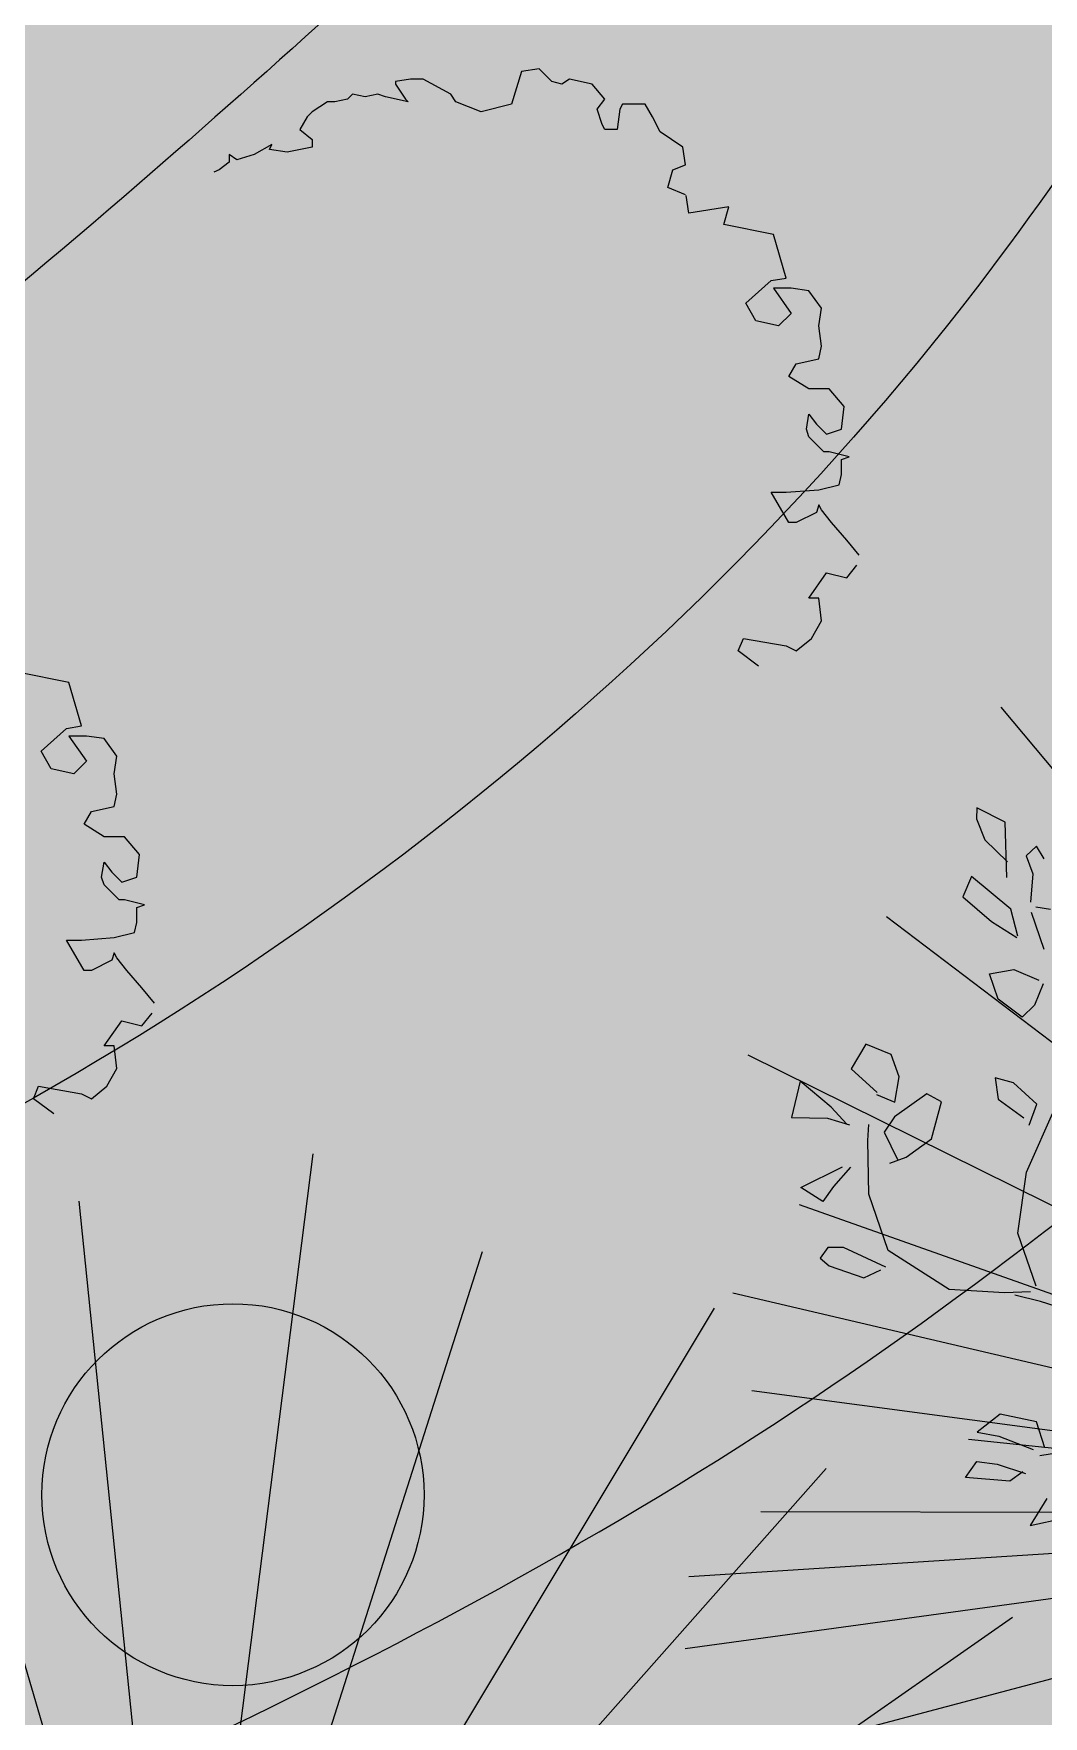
# Model space of a CAD drawing. Header units: millimetres. Extents: x 5637 to 6048, y 3385 to 3927.
# Drawn here: x 5856.902 to 5859.545, y 3705.67 to 3710.076 of the extents above; entities that cross this region are included whole.
import ezdxf

# ---------------------------------------------------------------- set-up
doc = ezdxf.new("R2010")
doc.units = ezdxf.units.MM
doc.layers.add('Contour Lines', color=253, linetype='Continuous')
doc.layers.add('trees old', color=116, linetype='Continuous')
doc.layers.add('hatch', color=253, linetype='Continuous', lineweight=13)
doc.layers.add('trees new', color=7, linetype='Continuous', lineweight=20)
doc.layers.add('plants1', color=7, linetype='Continuous', true_color=0x89ee5d)
doc.styles.get("Standard").update_dxf_attribs({"font": 'arial.ttf'})
pattern_1 = [(45, (2816.3681, -1263.7476), (-0.70710678, 0.70710678), [])]

# ---------------------------------------------------------------- blocks, each defined once
blk = doc.blocks.new('LCCNDP03')
at = {"color": 0}
for p in [(-0.09418, 0.51288), (0.11984, 0.4961), (0.00079, 0.49), (-0.19949, 0.45704), (-0.29523, 0.43764), (0.19624, 0.43522), (0.30671, 0.39044), (-0.44565, 0.28449), (-0.47057, 0.16792), (-0.51725, 0.08211), (-0.47148, 0.01756), (-0.49057, -0.03407), (-0.47128, -0.17617), (-0.46767, -0.07811), (-0.46282, -0.21113), (-0.446, -0.13488), (-0.3883, -0.23775), (-0.35703, -0.0707)]:
    blk.add_line(p, (-0.009, -0.00586), dxfattribs=at)
at = {"color": 0, "flags": 1}
for tag, p in [('SIZE', (0, 0)), ('ITEM', (0, -0.07007))]:
    blk.add_attdef(tag, p, '', height=0.04087, dxfattribs=at)
blk = doc.blocks.new('F1')
at = {"color": 92, "linetype": 'Continuous'}
for p, q in [((1.0966, 0.06059), (1.0816, 0.05624)), ((1.08994, 0.04796), (1.0966, 0.06059)), ((1.10161, 0.03657), (1.10711, 0.04113)), ((1.10711, 0.04113), (1.12744, 0.04092)), ((1.12744, 0.04092), (1.12278, 0.03326)), ((1.11344, 0.03388), (1.10027, 0.0372)), ((1.12278, 0.03326), (1.11344, 0.03388)), ((1.09227, 0.02498), (1.09694, 0.01339)), ((1.11361, 0.02105), (1.09761, 0.02602)), ((1.12344, 0.02001), (1.11361, 0.02105)), ((1.11361, 0.01111), (1.12344, 0.02001)), ((1.09694, 0.01339), (1.11361, 0.01111)), ((1.16995, -0.05204), (1.18979, -0.0597)), ((1.17962, -0.04666), (1.17212, -0.0508)), ((1.19562, -0.051), (1.17962, -0.04666)), ((1.19996, -0.05411), (1.19562, -0.051)), ((1.18979, -0.0597), (1.19679, -0.05929)), ((1.19679, -0.05929), (1.19996, -0.05411)), ((1.19612, -0.08703), (1.20046, -0.07999)), ((1.20046, -0.07999), (1.21096, -0.08558)), ((1.18896, -0.09634), (1.19612, -0.08703)), ((1.21096, -0.08558), (1.19262, -0.09634)), ((1.16412, -0.10256), (1.15312, -0.11167)), ((1.17129, -0.09945), (1.16412, -0.10256)), ((1.17479, -0.11332), (1.16795, -0.10131)), ((1.15312, -0.11167), (1.14978, -0.12885)), ((1.17062, -0.12057), (1.17479, -0.11332)), ((1.10927, -0.12098), (1.10644, -0.13071)), ((1.15662, -0.13196), (1.17062, -0.12057)), ((1.20096, -0.11788), (1.19079, -0.1156)), ((1.19196, -0.11581), (1.19963, -0.12305)), ((1.2173, -0.11705), (1.20096, -0.11788)), ((1.21446, -0.13382), (1.2173, -0.11705)), ((1.12411, -0.13175), (1.11194, -0.12409)), ((1.14978, -0.12885), (1.15662, -0.13196)), ((1.17095, -0.12719), (1.16979, -0.13879)), ((1.17946, -0.13009), (1.17095, -0.12719)), ((1.19963, -0.12305), (1.21446, -0.13382)), ((1.10644, -0.13071), (1.11778, -0.13962)), ((1.12611, -0.14127), (1.12411, -0.13175)), ((1.19179, -0.14107), (1.17929, -0.13113)), ((1.11778, -0.13962), (1.12611, -0.14127)), ((1.16979, -0.13879), (1.17412, -0.14873)), ((1.18579, -0.15266), (1.19179, -0.14107)), ((1.17412, -0.14873), (1.18579, -0.15266)), ((1.10727, -0.18537), (1.11061, -0.17543)), ((1.11061, -0.17543), (1.11578, -0.16964)), ((1.11578, -0.16964), (1.12728, -0.17709)), ((1.12728, -0.17709), (1.13195, -0.18827)), ((1.12111, -0.19096), (1.10944, -0.18703)), ((1.13195, -0.18827), (1.12111, -0.19096)), ((1.12028, -0.20628), (1.12428, -0.21829)), ((1.13261, -0.21208), (1.12061, -0.20566)), ((1.14645, -0.22243), (1.13261, -0.21208)), ((1.11294, -0.22015), (1.10627, -0.21953)), ((1.12428, -0.21829), (1.14311, -0.23196)), ((1.11544, -0.23506), (1.11561, -0.22202)), ((1.14311, -0.23196), (1.14645, -0.22243)), ((1.11894, -0.24293), (1.11544, -0.23506)), ((1.12711, -0.23258), (1.12945, -0.25763)), ((1.11061, -0.2421), (1.11461, -0.24769)), ((1.11461, -0.24769), (1.11894, -0.24293)), ((1.13811, -0.24893), (1.12728, -0.23962)), ((1.14261, -0.25825), (1.13811, -0.24893)), ((1.12945, -0.25763), (1.14278, -0.26322)), ((1.14278, -0.26322), (1.14261, -0.25825))]:
    blk.add_line(p, q, dxfattribs=at)
at = {"color": 33, "linetype": 'Continuous'}
blk.add_line((1.10795, -0.20111), (1.11472, -0.21746), dxfattribs=at)
for points in [[(1.01855, -0.03154), (1.02293, -0.02285), (1.02751, -0.00815), (1.03607, 0.00469), (1.04463, 0.01214), (1.06415, 0.02063), (1.08505, 0.02664), (1.09441, 0.02871)], [(1.07789, -0.0361), (1.09879, -0.04127), (1.11054, -0.04334)], [(1.10357, -0.04541), (1.11532, -0.04417), (1.1406, -0.04396), (1.16947, -0.0597), (1.17983, -0.08475), (1.18202, -0.10897), (1.18202, -0.11622)], [(1.10118, -0.04811), (1.11114, -0.0715), (1.10914, -0.09945), (1.09799, -0.13009)]]:
    blk.add_lwpolyline(points, dxfattribs=at)
blk = doc.blocks.new('695')
at = {"layer": 'plants1'}
h = blk.add_hatch(color=256, dxfattribs=at)
h.set_gradient(color1=(75, 160, 114), color2=(211, 49, 119), rotation=225, name='INVHEMISPHERICAL')
h.paths.add_polyline_path([(2594.8059, 4785.6353), (2594.8389, 4785.5913), (2594.8828, 4785.5473), (2594.9488, 4785.5693), (2594.9598, 4785.6683), (2594.8938, 4785.7452), (2594.8059, 4785.7452), (2594.7179, 4785.8002), (2594.7509, 4785.8552), (2594.8498, 4785.8772), (2594.8608, 4785.9321), (2594.8498, 4786.0201), (2594.8608, 4786.0971), (2594.8059, 4786.1741), (2594.7289, 4786.185), (2594.6519, 4786.185), (2594.7289, 4786.0751), (2594.6739, 4786.0201), (2594.575, 4786.0421), (2594.531, 4786.1191), (2594.6409, 4786.218), (2594.7069, 4786.229), (2594.6513, 4786.419), (2594.4348, 4786.4629), (2594.4568, 4786.5399), (2594.282, 4786.5127), (2594.2709, 4786.5903), (2594.1901, 4786.6249), (2594.2121, 4786.7018), (2594.2671, 4786.7238), (2594.2561, 4786.8008), (2594.1571, 4786.8668), (2594.1241, 4786.9327), (2594.0912, 4786.9877), (2593.9922, 4786.9877), (2593.9812, 4786.9657), (2593.9702, 4786.8778), (2593.9152, 4786.8778), (2593.9042, 4786.8998), (2593.8822, 4786.9657), (2593.9152, 4787.0097), (2593.8602, 4787.0757), (2593.7613, 4787.0977), (2593.7283, 4787.0757), (2593.6843, 4787.0867), (2593.6293, 4787.1417), (2593.5524, 4787.1307), (2593.5084, 4786.9877), (2593.3764, 4786.9547), (2593.2665, 4786.9987), (2593.2445, 4787.0317), (2593.1235, 4787.0977), (2593.0686, 4787.0977), (2593.0026, 4787.0867), (2593.0026, 4787.0757), (2593.0466, 4787.0097), (2593.0576, 4786.9987), (2592.9586, 4787.0207), (2592.9256, 4787.0317), (2592.8706, 4787.0207), (2592.8157, 4787.0317), (2592.7937, 4787.0097), (2592.7387, 4786.9987), (2592.7167, 4786.9987), (2592.7057, 4786.9987), (2592.6397, 4786.9547), (2592.6178, 4786.9327), (2592.5848, 4786.8778), (2592.6397, 4786.8338), (2592.6397, 4786.8008), (2592.5298, 4786.7788), (2592.4528, 4786.7898), (2592.4638, 4786.8118), (2592.3868, 4786.7678), (2592.3099, 4786.7458), (2592.2769, 4786.7678), (2592.2769, 4786.7348), (2592.2329, 4786.7018), (2592.2109, 4786.6908), (2592.1449, 4786.6579), (2592.1449, 4786.6029), (2592.1449, 4786.5589), (2592.1339, 4786.5259), (2592.101, 4786.5039), (2592.046, 4786.4929), (2592.002, 4786.416), (2591.958, 4786.383), (2592.057, 4786.35), (2592.079, 4786.328), (2592.068, 4786.284), (2592.013, 4786.284), (2591.947, 4786.273), (2591.8371, 4786.24), (2591.8371, 4786.229), (2591.8261, 4786.1741), (2591.7381, 4786.1301), (2591.7271, 4786.1081), (2591.7601, 4786.0091), (2591.7711, 4785.9431), (2591.7711, 4785.8112), (2591.7711, 4785.8002), (2591.7051, 4785.7892), (2591.6391, 4785.8222), (2591.6391, 4785.7562), (2591.6501, 4785.7232), (2591.6721, 4785.6573), (2591.7601, 4785.6793), (2591.7271, 4785.5913), (2591.6831, 4785.5473), (2591.6391, 4785.5363), (2591.6282, 4785.4813), (2591.6501, 4785.4373), (2591.6721, 4785.4593), (2591.7051, 4785.4044), (2591.6501, 4785.3494), (2591.6172, 4785.3384), (2591.5842, 4785.2724), (2591.5952, 4785.1295), (2591.6501, 4785.1185), (2591.6721, 4785.1845), (2591.7821, 4785.1295), (2591.892, 4785.0965), (2591.8481, 4785.0525), (2591.7601, 4785.0415), (2591.7271, 4784.9316), (2591.7271, 4784.9206), (2591.7821, 4784.8656), (2591.8591, 4784.8436), (2591.8371, 4784.7996), (2591.8371, 4784.6677), (2591.8261, 4784.6017), (2591.914, 4784.5577), (2591.991, 4784.6127), (2592.024, 4784.6457), (2592.123, 4784.5687), (2592.101, 4784.4477), (2592.057, 4784.4258), (2592.1559, 4784.2718), (2592.1889, 4784.2278), (2592.2879, 4784.1949), (2592.4198, 4784.2388), (2592.5078, 4784.1839), (2592.5628, 4784.0959), (2592.4748, 4783.953), (2592.5078, 4783.887), (2592.5958, 4783.821), (2592.7937, 4783.865), (2592.9366, 4783.909), (2592.8588, 4784.0299), (2592.8597, 4784.0409), (2593.0906, 4784.0409), (2593.1235, 4783.9639), (2593.0576, 4783.931), (2593.0246, 4783.854), (2593.0796, 4783.821), (2593.1675, 4783.81), (2593.2005, 4783.799), (2593.2775, 4783.843), (2593.2995, 4783.865), (2593.3764, 4783.832), (2593.4424, 4783.81), (2593.5414, 4783.777), (2593.5964, 4783.81), (2593.6513, 4783.865), (2593.6843, 4783.876), (2593.7613, 4783.898), (2593.7723, 4783.92), (2593.7393, 4783.9859), (2593.6843, 4784.0299), (2593.7063, 4784.0739), (2593.7503, 4784.1179), (2593.8493, 4784.0849), (2593.9262, 4784.0409), (2593.9922, 4783.9969), (2593.9262, 4783.942), (2594.0912, 4783.92), (2594.1461, 4783.9969), (2594.1241, 4784.0409), (2594.0582, 4784.1069), (2594.1241, 4784.1509), (2594.2121, 4784.1509), (2594.3111, 4784.1179), (2594.377, 4784.1839), (2594.377, 4784.3048), (2594.388, 4784.3378), (2594.531, 4784.3598), (2594.542, 4784.3268), (2594.597, 4784.4038), (2594.6189, 4784.4587), (2594.586, 4784.5357), (2594.498, 4784.6017), (2594.52, 4784.6567), (2594.7069, 4784.6237), (2594.7509, 4784.6017), (2594.8169, 4784.6567), (2594.8608, 4784.7336), (2594.8498, 4784.8326), (2594.8059, 4784.8326), (2594.8828, 4784.9425), (2594.9708, 4784.9206), (2595.0148, 4784.9755), (2595.0258, 4785.0195), (2594.9708, 4785.0855), (2594.9048, 4785.1625), (2594.8608, 4785.2174), (2594.8498, 4785.2394), (2594.8389, 4785.2064), (2594.7509, 4785.1625), (2594.7179, 4785.1625), (2594.6409, 4785.2944), (2594.7069, 4785.2944), (2594.8498, 4785.3054), (2594.9378, 4785.3274), (2594.9488, 4785.3714), (2594.9488, 4785.4373), (2594.9818, 4785.4483), (2594.8938, 4785.4703), (2594.8718, 4785.4703), (2594.8059, 4785.5363), (2594.7949, 4785.5693)])
at = {"layer": 'plants1', "color": 3, "linetype": 'Continuous'}
for p, q in [((2593.0686, 4787.0977), (2593.0026, 4787.0867)), ((2593.0026, 4787.0867), (2593.0026, 4787.0867)), ((2593.0026, 4787.0867), (2593.0026, 4787.0757)), ((2593.1235, 4787.0977), (2593.0686, 4787.0977)), ((2593.2445, 4787.0317), (2593.1235, 4787.0977)), ((2593.5524, 4787.1307), (2593.5084, 4786.9877)), ((2593.6293, 4787.1417), (2593.5524, 4787.1307)), ((2593.6843, 4787.0867), (2593.6293, 4787.1417)), ((2593.7283, 4787.0757), (2593.6843, 4787.0867)), ((2593.7613, 4787.0977), (2593.7283, 4787.0757)), ((2593.8602, 4787.0757), (2593.7613, 4787.0977)), ((2592.7937, 4787.0097), (2592.7387, 4786.9987)), ((2592.8157, 4787.0317), (2592.7937, 4787.0097)), ((2592.8706, 4787.0207), (2592.8157, 4787.0317)), ((2592.8157, 4787.0317), (2592.8157, 4787.0317)), ((2592.9256, 4787.0317), (2592.8706, 4787.0207)), ((2592.9586, 4787.0207), (2592.9256, 4787.0317)), ((2593.0576, 4786.9987), (2592.9586, 4787.0207)), ((2593.0026, 4787.0757), (2593.0466, 4787.0097)), ((2593.0466, 4787.0097), (2593.0576, 4786.9987)), ((2593.2665, 4786.9987), (2593.2445, 4787.0317)), ((2593.9152, 4787.0097), (2593.8602, 4787.0757)), ((2593.8822, 4786.9657), (2593.9152, 4787.0097)), ((2592.6178, 4786.9327), (2592.5848, 4786.8778)), ((2592.6397, 4786.9547), (2592.6178, 4786.9327)), ((2592.7057, 4786.9987), (2592.6397, 4786.9547)), ((2592.7167, 4786.9987), (2592.7057, 4786.9987)), ((2592.7387, 4786.9987), (2592.7167, 4786.9987)), ((2593.3764, 4786.9547), (2593.2665, 4786.9987)), ((2593.5084, 4786.9877), (2593.3764, 4786.9547)), ((2593.9042, 4786.8998), (2593.8822, 4786.9657)), ((2593.9812, 4786.9657), (2593.9702, 4786.8778)), ((2593.9922, 4786.9877), (2593.9812, 4786.9657)), ((2594.0912, 4786.9877), (2593.9922, 4786.9877)), ((2594.1241, 4786.9327), (2594.0912, 4786.9877)), ((2594.1571, 4786.8668), (2594.1241, 4786.9327)), ((2592.5848, 4786.8778), (2592.6397, 4786.8338)), ((2593.9152, 4786.8778), (2593.9042, 4786.8998)), ((2593.9702, 4786.8778), (2593.9152, 4786.8778)), ((2594.2561, 4786.8008), (2594.1571, 4786.8668)), ((2592.4638, 4786.8118), (2592.3868, 4786.7678)), ((2592.4528, 4786.7898), (2592.4638, 4786.8118)), ((2592.5298, 4786.7788), (2592.4528, 4786.7898)), ((2592.6397, 4786.8008), (2592.5298, 4786.7788)), ((2592.6397, 4786.8338), (2592.6397, 4786.8008)), ((2594.2671, 4786.7238), (2594.2561, 4786.8008)), ((2592.2769, 4786.7348), (2592.2329, 4786.7018)), ((2592.3099, 4786.7458), (2592.2769, 4786.7678)), ((2592.2769, 4786.7678), (2592.2769, 4786.7348)), ((2592.3868, 4786.7678), (2592.3099, 4786.7458)), ((2594.2121, 4786.7018), (2594.2671, 4786.7238)), ((2592.2329, 4786.7018), (2592.2109, 4786.6908)), ((2594.1901, 4786.6249), (2594.2121, 4786.7018)), ((2594.2671, 4786.5919), (2594.1901, 4786.6249)), ((2594.282, 4786.5127), (2594.271, 4786.5896)), ((2594.4568, 4786.5399), (2594.282, 4786.5127)), ((2594.4348, 4786.4629), (2594.4568, 4786.5399)), ((2594.6513, 4786.419), (2594.4348, 4786.4629)), ((2594.7069, 4786.229), (2594.6513, 4786.419)), ((2594.531, 4786.1191), (2594.6409, 4786.218)), ((2594.6409, 4786.218), (2594.7069, 4786.229)), ((2594.6519, 4786.185), (2594.7289, 4786.0751)), ((2594.7289, 4786.185), (2594.6519, 4786.185)), ((2594.8059, 4786.1741), (2594.7289, 4786.185)), ((2594.8608, 4786.0971), (2594.8059, 4786.1741)), ((2594.575, 4786.0421), (2594.531, 4786.1191)), ((2594.7289, 4786.0751), (2594.6739, 4786.0201)), ((2594.8498, 4786.0201), (2594.8608, 4786.0971)), ((2594.6739, 4786.0201), (2594.575, 4786.0421)), ((2594.8608, 4785.9321), (2594.8498, 4786.0201)), ((2594.8498, 4785.8772), (2594.8608, 4785.9321)), ((2594.7179, 4785.8002), (2594.7509, 4785.8552)), ((2594.7509, 4785.8552), (2594.8498, 4785.8772)), ((2594.8059, 4785.7452), (2594.7179, 4785.8002)), ((2594.8938, 4785.7452), (2594.8059, 4785.7452)), ((2594.9598, 4785.6683), (2594.8938, 4785.7452)), ((2594.7949, 4785.5693), (2594.8059, 4785.6353)), ((2594.8059, 4785.6353), (2594.8389, 4785.5913)), ((2594.9488, 4785.5693), (2594.9598, 4785.6683)), ((2594.8059, 4785.5363), (2594.7949, 4785.5693)), ((2594.8718, 4785.4703), (2594.8059, 4785.5363)), ((2594.8389, 4785.5913), (2594.8828, 4785.5473)), ((2594.8828, 4785.5473), (2594.9488, 4785.5693)), ((2594.8938, 4785.4703), (2594.8718, 4785.4703)), ((2594.9818, 4785.4483), (2594.8938, 4785.4703)), ((2594.9488, 4785.4373), (2594.9818, 4785.4483)), ((2594.9488, 4785.3714), (2594.9488, 4785.4373)), ((2594.8498, 4785.3054), (2594.9378, 4785.3274)), ((2594.9378, 4785.3274), (2594.9488, 4785.3714)), ((2594.7179, 4785.1625), (2594.6409, 4785.2944)), ((2594.6409, 4785.2944), (2594.7069, 4785.2944)), ((2594.7069, 4785.2944), (2594.8498, 4785.3054)), ((2594.8389, 4785.2064), (2594.7509, 4785.1625)), ((2594.8498, 4785.2394), (2594.8389, 4785.2064)), ((2594.8608, 4785.2174), (2594.8498, 4785.2394)), ((2594.9048, 4785.1625), (2594.8608, 4785.2174)), ((2594.7509, 4785.1625), (2594.7179, 4785.1625)), ((2594.9708, 4785.0855), (2594.9048, 4785.1625)), ((2595.0258, 4785.0195), (2594.9708, 4785.0855)), ((2594.9708, 4784.9206), (2595.0148, 4784.9755)), ((2594.8059, 4784.8326), (2594.8828, 4784.9425)), ((2594.8828, 4784.9425), (2594.9708, 4784.9206)), ((2594.8498, 4784.8326), (2594.8059, 4784.8326)), ((2594.8608, 4784.7336), (2594.8498, 4784.8326)), ((2594.8169, 4784.6567), (2594.8608, 4784.7336)), ((2594.498, 4784.6017), (2594.52, 4784.6567)), ((2594.52, 4784.6567), (2594.7069, 4784.6237)), ((2594.7509, 4784.6017), (2594.8169, 4784.6567)), ((2594.586, 4784.5357), (2594.498, 4784.6017)), ((2594.7069, 4784.6237), (2594.7509, 4784.6017))]:
    blk.add_line(p, q, dxfattribs=at)

msp = doc.modelspace()

# ---------------------------------------------------------------- hatches: boundary and pattern name
at = {"layer": 'hatch'}
h = msp.add_hatch(dxfattribs=at)
h.set_pattern_fill('ANSI37', color=256, scale=5, style=0)
h.set_pattern_definition([(45, (2816.3681, -1263.7476), (-0.44194174, 0.44194174), []), (135, (2816.3681, -1263.7476), (-0.44194174, -0.44194174), [])])
edge = h.paths.add_edge_path()
edge.add_line((5825.9591, 3727.5305), (5824.6613, 3726.8483))
edge.add_line((5824.6613, 3726.8483), (5824.6331, 3726.8299))
edge.add_line((5824.6331, 3726.8299), (5832.5425, 3710.8937))
edge.add_arc((5842.8261, 3718.2314), 12.6331, 215.50932, 246.40143)
edge.add_line((5837.7687, 3706.6548), (5873.9456, 3691.4759))
edge.add_arc((5876.0951, 3696.599), 5.5557, 247.2383, 292.4085)
edge.add_line((5878.2129, 3691.4628), (5912.2676, 3707.3427))
edge.add_line((5912.2676, 3707.3427), (5953.9314, 3618.8634))
edge.add_arc((5958.3214, 3620.9305), 4.8523, 205.2152, 299.5026)
edge.add_line((5960.711, 3616.7074), (5960.0138, 3617.9268))
edge.add_arc((5958.4302, 3620.8922), 3.3618, 202.8338, 298.1028, ccw=False)
edge.add_line((5955.3319, 3619.5876), (5955.3802, 3619.7195))
edge.add_line((5955.3802, 3619.7195), (5912.987, 3709.3333))
edge.add_line((5912.987, 3709.3333), (5876.8114, 3692.5561))
edge.add_arc((5875.9424, 3694.4298), 2.0654, 262.0917, 294.8805, ccw=False)
edge.add_line((5875.6582, 3692.384), (5854.5737, 3701.2305))
edge.add_line((5854.5737, 3701.2305), (5838.2237, 3708.0916))
edge.add_arc((5842.1489, 3717.4455), 10.1441, 205.35045, 247.23548, ccw=False)
edge.add_arc((5704.3899, 3652.1787), 142.2937, 25.350453, 26.556661)
edge.add_arc((6385.6823, 3992.7001), 619.3585, 205.34932, 206.5566615, ccw=False)
h = msp.add_hatch(dxfattribs=at)
h.set_pattern_fill('ANSI31', color=256, scale=8, style=0)
h.set_pattern_definition(pattern_1)
edge = h.paths.add_edge_path()
edge.add_line((5854.8257, 3701.2333), (5867.6426, 3706.8675))
edge.add_arc((5872.7197, 3706.8208), 5.0773, 114.4597, 179.4723, ccw=False)
edge.add_line((5870.6174, 3711.4424), (5872.0547, 3711.8431))
edge.add_arc((5854.8067, 3775.5188), 65.9704, 285.156222, 305.812112)
edge.add_line((5893.4078, 3722.0208), (5897.5877, 3723.997))
edge.add_arc((5899.1373, 3718.5803), 5.634, -64.4693, 105.9643, ccw=False)
edge.add_line((5901.5655, 3713.4964), (5902.2006, 3711.9603))
edge.add_line((5902.2006, 3711.9603), (5876.3417, 3699.944))
edge.add_line((5876.3417, 3699.944), (5875.4392, 3701.8474))
edge.add_arc((5872.9923, 3706.4219), 5.1878, 204.7283, 298.1434, ccw=False)
edge.add_line((5868.2802, 3704.2517), (5858.3697, 3699.7463))
edge.add_line((5858.3697, 3699.7463), (5854.8257, 3701.2333))
h = msp.add_hatch(dxfattribs=at)
h.set_pattern_fill('ANSI31', color=256, scale=8, style=0)
h.set_pattern_definition(pattern_1)
edge = h.paths.add_edge_path()
edge.add_arc((5842.4115, 3717.7203), 12.1, 214.96517, 247.23835)
edge.add_line((5837.73, 3706.5626), (5873.0033, 3691.7628))
edge.add_arc((5875.9465, 3696.5216), 5.5954, 238.2636, 285.2354)
edge.add_line((5877.4169, 3691.1229), (5874.3048, 3687.6142))
edge.add_line((5874.3048, 3687.6142), (5843.8377, 3700.4156))
edge.add_arc((5842.4488, 3697.0866), 3.6071, 67.3535, 184.9018)
edge.add_line((5838.8549, 3696.7784), (5832.4956, 3710.786))
at = {"layer": 'plants1'}
h = msp.add_hatch(dxfattribs=at)
h.set_pattern_fill('ANSI38', color=256, scale=3, style=0)
h.set_pattern_definition([(45, (2816.3681, -1263.7476), (-0.265165043, 0.265165043), []), (135, (2816.3681, -1263.7476), (-0.79549513, 0.265165043), [0.9375, -0.5625])])
edge = h.paths.add_edge_path()
edge.add_line((5897.4055, 3740.5419), (5897.6905, 3738.9281))
edge.add_line((5897.6905, 3738.9281), (5879.9754, 3734.0867))
edge.add_line((5879.9754, 3734.0867), (5854.5437, 3722.5372))
edge.add_line((5854.5437, 3722.5372), (5855.921, 3719.5943))
edge.add_line((5855.921, 3719.5943), (5855.3036, 3719.452))
edge.add_line((5855.3036, 3719.452), (5854.4012, 3721.6353))
edge.add_line((5854.4012, 3721.6353), (5848.4646, 3718.9298))
edge.add_line((5848.4646, 3718.9298), (5850.8392, 3713.4239))
edge.add_line((5850.8392, 3713.4239), (5842.6987, 3709.94))
edge.add_line((5842.6987, 3709.94), (5839.8015, 3715.9205))
edge.add_line((5839.8015, 3715.9205), (5834.5773, 3713.5473))
edge.add_arc((5835.2577, 3712.0495), 1.6451, 114.4309, 325.875)
edge.add_line((5836.6195, 3711.1266), (5856.4717, 3702.488))
edge.add_line((5856.4717, 3702.488), (5867.0627, 3707.3769))
edge.add_arc((5873.0871, 3706.6915), 6.0633, 121.04935, 173.50922, ccw=False)
edge.add_line((5869.9599, 3711.886), (5868.63, 3714.7814))
edge.add_line((5868.63, 3714.7814), (5869.7224, 3716.2053))
edge.add_line((5869.7224, 3716.2053), (5871.9546, 3719.0057))
edge.add_line((5871.9546, 3719.0057), (5876.4399, 3722.7697))
edge.add_line((5876.4399, 3722.7697), (5878.9571, 3724.0987))
edge.add_line((5878.9571, 3724.0987), (5882.8515, 3726.0448))
edge.add_line((5882.8515, 3726.0448), (5887.4109, 3727.2789))
edge.add_line((5887.4109, 3727.2789), (5891.5903, 3727.5637))
edge.add_line((5891.5903, 3727.5637), (5894.3668, 3727.8007))
edge.add_line((5894.3668, 3727.8007), (5896.124, 3727.4685))
edge.add_line((5896.124, 3727.4685), (5897.4063, 3724.7156))
edge.add_line((5897.4063, 3724.7156), (5899.9235, 3725.0478))
edge.add_line((5899.9235, 3725.0478), (5902.5831, 3724.2884))
edge.add_line((5902.5831, 3724.2884), (5904.2929, 3722.6271))
edge.add_line((5904.2929, 3722.6271), (5905.1478, 3721.1557))
edge.add_line((5905.1478, 3721.1557), (5905.4327, 3718.8774))
edge.add_line((5905.4327, 3718.8774), (5905.0338, 3716.9956))
edge.add_line((5905.0338, 3716.9956), (5903.8052, 3714.9312))
edge.add_line((5903.8052, 3714.9312), (5902.1066, 3713.1423))
edge.add_line((5902.1066, 3713.1423), (5904.8249, 3706.6939))
edge.add_line((5904.8249, 3706.6939), (5913.6016, 3710.9508))
edge.add_line((5913.6016, 3710.9508), (5916.9891, 3704.0377))
edge.add_line((5916.9891, 3704.0377), (5916.0392, 3703.4682))
edge.add_line((5916.0392, 3703.4682), (5955.3993, 3619.7722))
edge.add_arc((5958.5141, 3621.237), 3.4421, 205.1864, 296.568)
edge.add_line((5960.0536, 3618.1584), (5960.7185, 3616.7344))
edge.add_line((5960.7185, 3616.7344), (5970.0541, 3621.1932))
edge.add_line((5970.0541, 3621.1932), (5969.5669, 3622.2232))
edge.add_line((5969.5669, 3622.2232), (5974.5169, 3624.7363))
edge.add_line((5974.5169, 3624.7363), (5976.9017, 3619.6043))
edge.add_line((5976.9017, 3619.6043), (5973.2146, 3617.8674))
edge.add_line((5973.2146, 3617.8674), (5974.5955, 3615.2006))
edge.add_line((5974.5955, 3615.2006), (5975.9448, 3615.8298))
edge.add_line((5975.9448, 3615.8298), (5983.4739, 3599.6899))
edge.add_line((5983.4739, 3599.6899), (5982.1708, 3599.0864))
edge.add_line((5982.1708, 3599.0864), (5986.4741, 3589.776))
edge.add_line((5986.4741, 3589.776), (5989.0564, 3590.7586))
edge.add_line((5989.0564, 3590.7586), (5986.2948, 3595.6711))
edge.add_line((5986.2948, 3595.6711), (5986.8254, 3610.7657))
edge.add_line((5986.8254, 3610.7657), (5987.3003, 3617.6955))
edge.add_line((5987.3003, 3617.6955), (5954.7399, 3636.972))
edge.add_line((5954.7399, 3636.972), (5927.5568, 3685.8809))
edge.add_line((5927.5568, 3685.8809), (5923.1399, 3693.6176))
edge.add_line((5923.1399, 3693.6176), (5917.569, 3703.5783))
edge.add_line((5917.569, 3703.5783), (5922.9357, 3711.0777))
edge.add_line((5922.9357, 3711.0777), (5922.7886, 3717.7434))
edge.add_line((5922.7886, 3717.7434), (5908.7781, 3729.7519))
edge.add_line((5908.7781, 3729.7519), (5898.4591, 3739.0125))
edge.add_line((5898.4591, 3739.0125), (5897.6522, 3740.2962))
edge.add_line((5897.6522, 3740.2962), (5897.0593, 3741.366))
edge.add_line((5897.0593, 3741.366), (5897.4055, 3740.5419))

# ---------------------------------------------------------------- linework, layer by layer
at = {"layer": 'Contour Lines', "lineweight": 5, "ltscale": 0.5}
for points, knots in [([(5892.0559, 3724.8158), (5892.0174, 3724.8252), (5891.5381, 3724.9466), (5890.2172, 3725.4422), (5887.6752, 3724.6549), (5885.2025, 3725.6025), (5882.8699, 3725.5914), (5880.9784, 3725.1354), (5878.9494, 3724.8937), (5877.1143, 3723.3877), (5874.6862, 3722.7351), (5872.3016, 3721.0508), (5870.0064, 3720.1162), (5868.1211, 3719.0951), (5866.241, 3718.283), (5865.1528, 3716.32), (5863.4634, 3714.8638), (5861.9361, 3713.4955), (5860.6527, 3711.5913), (5859.3579, 3708.953), (5856.785, 3706.9984), (5853.4384, 3706.0103), (5850.2177, 3705.0844), (5847.1533, 3703.8649), (5845.3981, 3703.1393), (5844.7693, 3702.8794)], [81.316745, 81.316745, 81.316745, 81.316745, 81.554045, 84.271085, 89.603163, 96.52578, 99.582877, 103.453544, 108.248856, 111.442676, 117.366918, 123.039247, 128.809936, 132.147666, 135.98831, 140.716947, 145.039668, 149.362379, 152.952033, 158.741566, 166.888279, 171.295019, 179.66771, 186.981565, 191.064551, 191.064551, 191.064551, 191.064551]), ([(5849.8401, 3708.1037), (5850.8813, 3708.3175), (5852.9309, 3708.9116), (5855.6472, 3710.2489), (5857.5677, 3711.8999), (5859.3888, 3713.44), (5860.8373, 3715.4294), (5863.0826, 3717.5179), (5865.7261, 3719.4695), (5868.8134, 3721.4392), (5872.0082, 3722.869), (5874.4297, 3724.2676), (5875.7168, 3725.0131), (5876.1037, 3725.2368)], [31.704644, 31.704644, 31.704644, 31.704644, 38.063167, 44.490381, 49.660651, 53.217967, 58.762965, 64.321422, 71.547181, 78.464962, 86.241119, 92.514502, 95.203919, 95.203919, 95.203919, 95.203919]), ([(5876.74, 3725.0397), (5876.5985, 3724.9252), (5875.7251, 3724.1781), (5873.967, 3723.2737), (5871.6578, 3722.2575), (5869.4472, 3720.769), (5867.4484, 3719.6611), (5865.1053, 3718.0495), (5862.6569, 3716.7706), (5860.9655, 3713.9579), (5859.2912, 3711.6276), (5857.4616, 3709.8938), (5855.521, 3708.3099), (5853.5097, 3707.683), (5852.0808, 3707.1677), (5851.5613, 3706.9838)], [115.993199, 115.993199, 115.993199, 115.993199, 117.084366, 122.85004, 127.75263, 132.211732, 138.798924, 141.436365, 149.319914, 154.819123, 160.776725, 166.540139, 169.903289, 175.680015, 178.984914, 178.984914, 178.984914, 178.984914]), ([(5849.3983, 3702.9652), (5850.4107, 3703.1638), (5852.4524, 3703.5642), (5855.5736, 3704.8395), (5858.9205, 3706.2052), (5861.8876, 3709.0271), (5863.807, 3711.0597), (5864.8648, 3712.2442), (5864.9112, 3712.2962)], [0, 0, 0, 0, 6.172219, 12.44619, 20.218217, 27.611761, 36.687754, 37.104174, 37.104174, 37.104174, 37.104174])]:
    msp.add_open_spline(points, degree=3, knots=knots, dxfattribs=at)
msp.add_spline([(5863.3496, 3707.4218), (5862.0585, 3706.6923), (5860.3463, 3705.4299), (5858.6622, 3704.7846), (5857.1746, 3703.6905)], degree=3, dxfattribs=at)
at = {"layer": 'trees old', "lineweight": 5, "ltscale": 0.5}
msp.add_circle((5857.4239, 3706.2506), 0.5, dxfattribs=at)
msp.add_circle((5857.4239, 3706.2506), 0.5, dxfattribs=at)

# ---------------------------------------------------------------- block references
at = {"layer": 'plants1', "color": 4, "lineweight": 30, "xscale": 0.599999999999909, "yscale": 0.599999999999909, "zscale": 0.599999999999909}
for p in [(4303.445, 839.7094), (4302.0477, 837.699), (4300.2033, 836.5262)]:
    msp.add_blockref('695', p, dxfattribs=at)
at = {"layer": 'trees new', "color": 84, "xscale": 5.759999999994611, "yscale": 5.759999999994611, "zscale": 5.759999999994611, "rotation": 176.1350928566824}
msp.add_blockref('F1', (5865.836, 3706.0928, -5307.9444), dxfattribs=at)
at = {"layer": 'trees new', "color": 153, "lineweight": 70, "true_color": 0x699eb5, "rotation": 343.4518148225343}
for p, xscale, yscale, zscale in [((5861.2481, 3706.2181), 5.241599999994802, 5.241599999994802, 5.241599999994802), ((5857.3405, 3704.4255), 5.241599999994801, 5.241599999994801, 5.241599999994801)]:
    msp.add_blockref('LCCNDP03', p, dxfattribs=dict(at, xscale=xscale, yscale=yscale, zscale=zscale))

doc.saveas('drawing.dxf')
